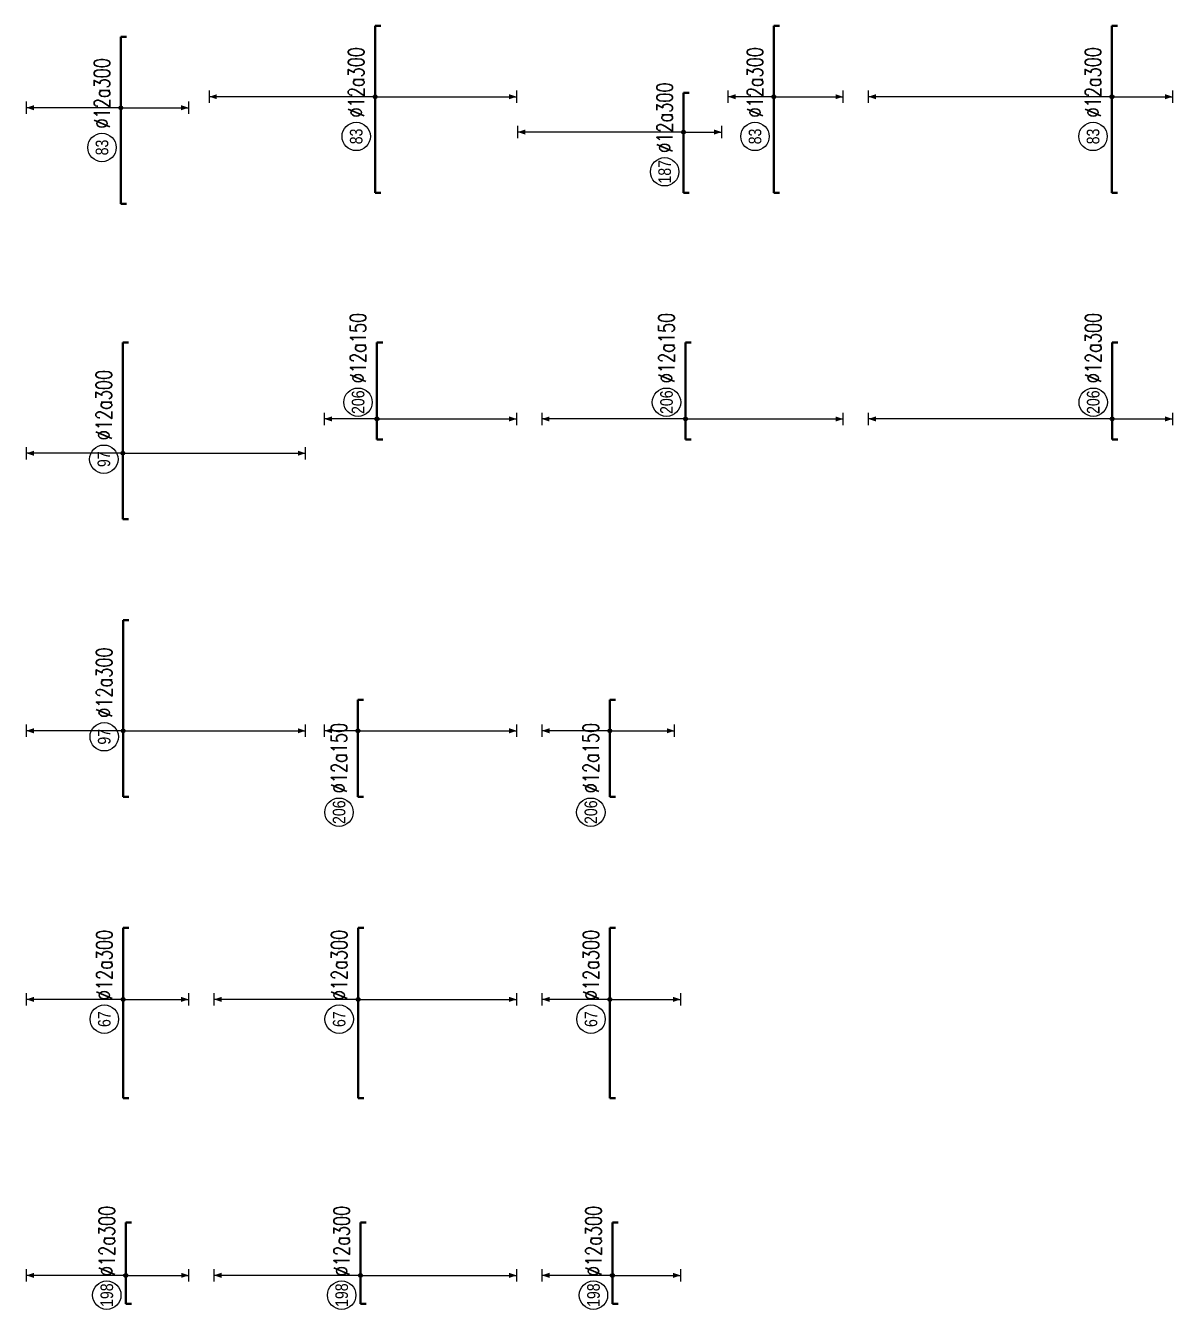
# Model space of a CAD drawing. Header units: millimetres. Extents: x -247377 to 927516, y -864259 to 155594.
# Drawn here: x 138399 to 174789, y -366150 to -325450 of the extents above; entities that cross this region are included whole.
import ezdxf
from ezdxf.enums import TextEntityAlignment as Align

# ---------------------------------------------------------------- set-up
doc = ezdxf.new("R2010")
doc.units = ezdxf.units.MM
doc.header["$MEASUREMENT"] = 0
for name, color, linetype, lineweight in [('NDC_S_DIM', 1, 'Continuous', 15), ('NDC_S_REBAR', 4, 'Continuous', 35), ('NDC_S_VN TEXT', 7, 'Continuous', 20)]:
    doc.layers.add(name, color=color, linetype=linetype, lineweight=lineweight)
doc.styles.add('ARIAL', font='arial.ttf', dxfattribs={"width": 0.8})
doc.styles.add('NDC_EN TXT', font='romans.shx', dxfattribs={"width": 0.8})

# ---------------------------------------------------------------- blocks, each defined once
blk = doc.blocks.new('*U375')
h = blk.add_hatch(color=6)
edge = h.paths.add_edge_path()
edge.add_arc((-2.99, 0), 0.3, 0, 360)
at = {"layer": 'NDC_S_DIM', "color": 8}
for q in [(-2.99, 15.76), (-2.99, -9.99)]:
    blk.add_line((-2.99, 0), q, dxfattribs=at)
for points in [[(-3.99, 15.76, 0.2, 0.2, 0), (-1.99, 15.76, 0, 0, 0)], [(-3.99, -9.99, 0.2, 0.2, 0), (-1.99, -9.99, 0, 0, 0)]]:
    blk.add_lwpolyline(points, format="xyseb", dxfattribs=at)
at = {"layer": 'NDC_S_DIM'}
blk.add_circle((-6.13, 3), 2.25, dxfattribs=at)
at = {"layer": 'NDC_S_DIM', "color": 6}
blk.add_circle((-2.99, 0), 0.3, dxfattribs=at)
at = {"layer": 'NDC_S_DIM', "color": 8}
for points in [[(-3.39, 14.56), (-2.99, 15.76), (-2.59, 14.56)], [(-3.39, -8.79), (-2.99, -9.99), (-2.59, -8.79)]]:
    blk.add_solid(points, dxfattribs=at)
at = {"layer": 'NDC_S_REBAR'}
for p, q in [((0, 0), (-7.48, 0)), ((-7.48, 0), (-7.48, -0.9)), ((0, 0), (5.37, 0)), ((5.37, 0), (5.37, -0.9)), ((-7.48, -0.9), (-7.48, -0.9)), ((5.37, -0.9), (5.37, -0.9))]:
    blk.add_line(p, q, dxfattribs=at)
at = {"layer": 'NDC_S_VN TEXT', "color": 3, "style": 'NDC_EN TXT', "width": 0.75}
blk.add_attdef('DKT', (-3.13, 1.75), '', height=2.5, dxfattribs=at)
at = {"layer": 'NDC_S_VN TEXT', "style": 'ARIAL', "width": 0.8}
blk.add_attdef('KHT', text='', height=2, dxfattribs=at).set_placement((-6.13, 3), align=Align.MIDDLE_CENTER)
blk = doc.blocks.new('*U376')
h = blk.add_hatch(color=6)
edge = h.paths.add_edge_path()
edge.add_arc((-2.99, 0), 0.3, 0, 360)
at = {"layer": 'NDC_S_DIM', "color": 8}
for q in [(-2.99, 15.37), (-2.99, -10.38)]:
    blk.add_line((-2.99, 0), q, dxfattribs=at)
for points in [[(-3.99, 15.37, 0.2, 0.2, 0), (-1.99, 15.37, 0, 0, 0)], [(-3.99, -10.38, 0.2, 0.2, 0), (-1.99, -10.38, 0, 0, 0)]]:
    blk.add_lwpolyline(points, format="xyseb", dxfattribs=at)
at = {"layer": 'NDC_S_DIM'}
blk.add_circle((-6.13, 3), 2.25, dxfattribs=at)
at = {"layer": 'NDC_S_DIM', "color": 6}
blk.add_circle((-2.99, 0), 0.3, dxfattribs=at)
at = {"layer": 'NDC_S_DIM', "color": 8}
for points in [[(-3.39, 14.17), (-2.99, 15.37), (-2.59, 14.17)], [(-3.39, -9.18), (-2.99, -10.38), (-2.59, -9.18)]]:
    blk.add_solid(points, dxfattribs=at)
at = {"layer": 'NDC_S_REBAR'}
for p, q in [((0, 0), (-18.63, 0)), ((-18.63, 0), (-18.63, -0.9)), ((0, 0), (8.37, 0)), ((8.37, 0), (8.37, -0.9)), ((-18.63, -0.9), (-18.63, -0.9)), ((8.37, -0.9), (8.37, -0.9))]:
    blk.add_line(p, q, dxfattribs=at)
at = {"layer": 'NDC_S_VN TEXT', "color": 3, "style": 'NDC_EN TXT', "width": 0.75}
blk.add_attdef('DKT', (-3.13, 1.75), '', height=2.5, dxfattribs=at)
at = {"layer": 'NDC_S_VN TEXT', "style": 'ARIAL', "width": 0.8}
blk.add_attdef('KHT', text='', height=2, dxfattribs=at).set_placement((-6.13, 3), align=Align.MIDDLE_CENTER)
blk = doc.blocks.new('*U378')
h = blk.add_hatch(color=6)
edge = h.paths.add_edge_path()
edge.add_arc((-2.99, 0), 0.3, 0, 360)
at = {"layer": 'NDC_S_DIM', "color": 8}
for q in [(-2.99, 15.29), (-2.99, -28.96)]:
    blk.add_line((-2.99, 0), q, dxfattribs=at)
for points in [[(-3.99, 15.29, 0.2, 0.2, 0), (-1.99, 15.29, 0, 0, 0)], [(-3.99, -28.96, 0.2, 0.2, 0), (-1.99, -28.96, 0, 0, 0)]]:
    blk.add_lwpolyline(points, format="xyseb", dxfattribs=at)
at = {"layer": 'NDC_S_DIM'}
blk.add_circle((-3.94, 3), 2.25, dxfattribs=at)
at = {"layer": 'NDC_S_DIM', "color": 6}
blk.add_circle((-2.99, 0), 0.3, dxfattribs=at)
at = {"layer": 'NDC_S_DIM', "color": 8}
for points in [[(-3.39, 14.09), (-2.99, 15.29), (-2.59, 14.09)], [(-3.39, -27.76), (-2.99, -28.96), (-2.59, -27.76)]]:
    blk.add_solid(points, dxfattribs=at)
at = {"layer": 'NDC_S_REBAR'}
for p, q in [((0, 0), (-13.46, 0)), ((-13.46, 0), (-13.46, -0.9)), ((0, 0), (14.54, 0)), ((14.54, 0), (14.54, -0.9)), ((-13.46, -0.9), (-13.46, -0.9)), ((14.54, -0.9), (14.54, -0.9))]:
    blk.add_line(p, q, dxfattribs=at)
at = {"layer": 'NDC_S_VN TEXT', "color": 3, "style": 'NDC_EN TXT', "width": 0.75}
blk.add_attdef('DKT', (-0.94, 1.75), '', height=2.5, dxfattribs=at)
at = {"layer": 'NDC_S_VN TEXT', "style": 'ARIAL', "width": 0.8}
blk.add_attdef('KHT', text='', height=2, dxfattribs=at).set_placement((-3.94, 3), align=Align.MIDDLE_CENTER)
blk = doc.blocks.new('*U377')
h = blk.add_hatch(color=6)
edge = h.paths.add_edge_path()
edge.add_arc((-2.99, 0), 0.3, 0, 360)
at = {"layer": 'NDC_S_DIM', "color": 8}
for q in [(-2.99, 15.35), (-2.99, -28.9)]:
    blk.add_line((-2.99, 0), q, dxfattribs=at)
for points in [[(-3.99, 15.35, 0.2, 0.2, 0), (-1.99, 15.35, 0, 0, 0)], [(-3.99, -28.9, 0.2, 0.2, 0), (-1.99, -28.9, 0, 0, 0)]]:
    blk.add_lwpolyline(points, format="xyseb", dxfattribs=at)
at = {"layer": 'NDC_S_DIM'}
blk.add_circle((-3.94, 3), 2.25, dxfattribs=at)
at = {"layer": 'NDC_S_DIM', "color": 6}
blk.add_circle((-2.99, 0), 0.3, dxfattribs=at)
at = {"layer": 'NDC_S_DIM', "color": 8}
for points in [[(-3.39, 14.15), (-2.99, 15.35), (-2.59, 14.15)], [(-3.39, -27.7), (-2.99, -28.9), (-2.59, -27.7)]]:
    blk.add_solid(points, dxfattribs=at)
at = {"layer": 'NDC_S_REBAR'}
for p, q in [((0, 0), (-13.46, 0)), ((-13.46, 0), (-13.46, -0.9)), ((0, 0), (14.54, 0)), ((14.54, 0), (14.54, -0.9)), ((-13.46, -0.9), (-13.46, -0.9)), ((14.54, -0.9), (14.54, -0.9))]:
    blk.add_line(p, q, dxfattribs=at)
at = {"layer": 'NDC_S_VN TEXT', "color": 3, "style": 'NDC_EN TXT', "width": 0.75}
blk.add_attdef('DKT', (-0.94, 1.75), '', height=2.5, dxfattribs=at)
at = {"layer": 'NDC_S_VN TEXT', "style": 'ARIAL', "width": 0.8}
blk.add_attdef('KHT', text='', height=2, dxfattribs=at).set_placement((-3.94, 3), align=Align.MIDDLE_CENTER)
blk = doc.blocks.new('*U379')
h = blk.add_hatch(color=6)
edge = h.paths.add_edge_path()
edge.add_arc((-2.99, 0), 0.3, 0, 360)
at = {"layer": 'NDC_S_DIM', "color": 8}
for q in [(-2.99, 15), (-2.99, -10.75)]:
    blk.add_line((-2.99, 0), q, dxfattribs=at)
for points in [[(-3.99, 15, 0.2, 0.2, 0), (-1.99, 15, 0, 0, 0)], [(-3.99, -10.75, 0.2, 0.2, 0), (-1.99, -10.75, 0, 0, 0)]]:
    blk.add_lwpolyline(points, format="xyseb", dxfattribs=at)
at = {"layer": 'NDC_S_DIM'}
blk.add_circle((-9.29, 3), 2.25, dxfattribs=at)
at = {"layer": 'NDC_S_DIM', "color": 6}
blk.add_circle((-2.99, 0), 0.3, dxfattribs=at)
at = {"layer": 'NDC_S_DIM', "color": 8}
for points in [[(-3.39, 13.8), (-2.99, 15), (-2.59, 13.8)], [(-3.39, -9.55), (-2.99, -10.75), (-2.59, -9.55)]]:
    blk.add_solid(points, dxfattribs=at)
at = {"layer": 'NDC_S_REBAR'}
for p, q in [((0, 0), (-18.23, 0)), ((-18.23, 0), (-18.23, -0.9)), ((0, 0), (8.27, 0)), ((8.27, 0), (8.27, -0.9)), ((-18.23, -0.9), (-18.23, -0.9)), ((8.27, -0.9), (8.27, -0.9))]:
    blk.add_line(p, q, dxfattribs=at)
at = {"layer": 'NDC_S_VN TEXT', "color": 3, "style": 'NDC_EN TXT', "width": 0.75}
blk.add_attdef('DKT', (-6.29, 1.75), '', height=2.5, dxfattribs=at)
at = {"layer": 'NDC_S_VN TEXT', "style": 'ARIAL', "width": 0.8}
blk.add_attdef('KHT', text='', height=2, dxfattribs=at).set_placement((-9.29, 3), align=Align.MIDDLE_CENTER)
blk = doc.blocks.new('*U382')
h = blk.add_hatch(color=6)
edge = h.paths.add_edge_path()
edge.add_arc((-2.99, 0), 0.3, 0, 360)
at = {"layer": 'NDC_S_DIM', "color": 8}
for q in [(-2.99, 23.25), (-2.99, -24.75)]:
    blk.add_line((-2.99, 0), q, dxfattribs=at)
for points in [[(-3.99, 23.25, 0.2, 0.2, 0), (-1.99, 23.25, 0, 0, 0)], [(-3.99, -24.75, 0.2, 0.2, 0), (-1.99, -24.75, 0, 0, 0)]]:
    blk.add_lwpolyline(points, format="xyseb", dxfattribs=at)
at = {"layer": 'NDC_S_DIM'}
blk.add_circle((-6.13, 3), 2.25, dxfattribs=at)
at = {"layer": 'NDC_S_DIM', "color": 6}
blk.add_circle((-2.99, 0), 0.3, dxfattribs=at)
at = {"layer": 'NDC_S_DIM', "color": 8}
for points in [[(-3.39, 22.05), (-2.99, 23.25), (-2.59, 22.05)], [(-3.39, -23.55), (-2.99, -24.75), (-2.59, -23.55)]]:
    blk.add_solid(points, dxfattribs=at)
at = {"layer": 'NDC_S_REBAR'}
for p, q in [((0, 0), (-7.48, 0)), ((-7.48, 0), (-7.48, -0.9)), ((0, 0), (5.37, 0)), ((5.37, 0), (5.37, -0.9)), ((-7.48, -0.9), (-7.48, -0.9)), ((5.37, -0.9), (5.37, -0.9))]:
    blk.add_line(p, q, dxfattribs=at)
at = {"layer": 'NDC_S_VN TEXT', "color": 3, "style": 'NDC_EN TXT', "width": 0.75}
blk.add_attdef('DKT', (-3.13, 1.75), '', height=2.5, dxfattribs=at)
at = {"layer": 'NDC_S_VN TEXT', "style": 'ARIAL', "width": 0.8}
blk.add_attdef('KHT', text='', height=2, dxfattribs=at).set_placement((-6.13, 3), align=Align.MIDDLE_CENTER)
blk = doc.blocks.new('*U381')
h = blk.add_hatch(color=6)
edge = h.paths.add_edge_path()
edge.add_arc((-2.99, 0), 0.3, 0, 360)
at = {"layer": 'NDC_S_DIM', "color": 8}
for q in [(-2.99, 22.85), (-2.99, -25.15)]:
    blk.add_line((-2.99, 0), q, dxfattribs=at)
for points in [[(-3.99, 22.85, 0.2, 0.2, 0), (-1.99, 22.85, 0, 0, 0)], [(-3.99, -25.15, 0.2, 0.2, 0), (-1.99, -25.15, 0, 0, 0)]]:
    blk.add_lwpolyline(points, format="xyseb", dxfattribs=at)
at = {"layer": 'NDC_S_DIM'}
blk.add_circle((-6.13, 3), 2.25, dxfattribs=at)
at = {"layer": 'NDC_S_DIM', "color": 6}
blk.add_circle((-2.99, 0), 0.3, dxfattribs=at)
at = {"layer": 'NDC_S_DIM', "color": 8}
for points in [[(-3.39, 21.65), (-2.99, 22.85), (-2.59, 21.65)], [(-3.39, -23.95), (-2.99, -25.15), (-2.59, -23.95)]]:
    blk.add_solid(points, dxfattribs=at)
at = {"layer": 'NDC_S_REBAR'}
for p, q in [((0, 0), (-18.63, 0)), ((-18.63, 0), (-18.63, -0.9)), ((0, 0), (8.37, 0)), ((8.37, 0), (8.37, -0.9)), ((-18.63, -0.9), (-18.63, -0.9)), ((8.37, -0.9), (8.37, -0.9))]:
    blk.add_line(p, q, dxfattribs=at)
at = {"layer": 'NDC_S_VN TEXT', "color": 3, "style": 'NDC_EN TXT', "width": 0.75}
blk.add_attdef('DKT', (-3.13, 1.75), '', height=2.5, dxfattribs=at)
at = {"layer": 'NDC_S_VN TEXT', "style": 'ARIAL', "width": 0.8}
blk.add_attdef('KHT', text='', height=2, dxfattribs=at).set_placement((-6.13, 3), align=Align.MIDDLE_CENTER)
blk = doc.blocks.new('*U383')
h = blk.add_hatch(color=6)
edge = h.paths.add_edge_path()
edge.add_arc((-2.99, 0), 0.3, 0, 360)
at = {"layer": 'NDC_S_DIM', "color": 8}
for q in [(-2.99, 5.33), (-2.99, -25.17)]:
    blk.add_line((-2.99, 0), q, dxfattribs=at)
for points in [[(-3.99, 5.33, 0.2, 0.2, 0), (-1.99, 5.33, 0, 0, 0)], [(-3.99, -25.17, 0.2, 0.2, 0), (-1.99, -25.17, 0, 0, 0)]]:
    blk.add_lwpolyline(points, format="xyseb", dxfattribs=at)
at = {"layer": 'NDC_S_DIM'}
blk.add_circle((-15.9, 3), 2.25, dxfattribs=at)
at = {"layer": 'NDC_S_DIM', "color": 6}
blk.add_circle((-2.99, 0), 0.3, dxfattribs=at)
at = {"layer": 'NDC_S_DIM', "color": 8}
for points in [[(-3.39, 4.13), (-2.99, 5.33), (-2.59, 4.13)], [(-3.39, -23.97), (-2.99, -25.17), (-2.59, -23.97)]]:
    blk.add_solid(points, dxfattribs=at)
at = {"layer": 'NDC_S_REBAR'}
for p, q in [((0, 0), (-13.46, 0)), ((-13.46, 0), (-13.46, -0.9)), ((0, 0), (1.89, 0)), ((1.89, 0), (1.89, -0.9)), ((-13.46, -0.9), (-13.46, -0.9)), ((1.89, -0.9), (1.89, -0.9))]:
    blk.add_line(p, q, dxfattribs=at)
at = {"layer": 'NDC_S_VN TEXT', "color": 3, "style": 'NDC_EN TXT', "width": 0.75}
blk.add_attdef('DKT', (-12.9, 1.75), '', height=2.5, dxfattribs=at)
at = {"layer": 'NDC_S_VN TEXT', "style": 'ARIAL', "width": 0.8}
blk.add_attdef('KHT', text='', height=2, dxfattribs=at).set_placement((-15.9, 3), align=Align.MIDDLE_CENTER)
blk = doc.blocks.new('*U384')
h = blk.add_hatch(color=6)
edge = h.paths.add_edge_path()
edge.add_arc((-2.99, 0), 0.3, 0, 360)
at = {"layer": 'NDC_S_DIM', "color": 8}
for q in [(-2.99, 11.17), (-2.99, -10.83)]:
    blk.add_line((-2.99, 0), q, dxfattribs=at)
for points in [[(-3.99, 11.17, 0.2, 0.2, 0), (-1.99, 11.17, 0, 0, 0)], [(-3.99, -10.83, 0.2, 0.2, 0), (-1.99, -10.83, 0, 0, 0)]]:
    blk.add_lwpolyline(points, format="xyseb", dxfattribs=at)
at = {"layer": 'NDC_S_DIM'}
blk.add_circle((-6.13, 3), 2.25, dxfattribs=at)
at = {"layer": 'NDC_S_DIM', "color": 6}
blk.add_circle((-2.99, 0), 0.3, dxfattribs=at)
at = {"layer": 'NDC_S_DIM', "color": 8}
for points in [[(-3.39, 9.97), (-2.99, 11.17), (-2.59, 9.97)], [(-3.39, -9.63), (-2.99, -10.83), (-2.59, -9.63)]]:
    blk.add_solid(points, dxfattribs=at)
at = {"layer": 'NDC_S_REBAR'}
for p, q in [((0, 0), (-7.48, 0)), ((-7.48, 0), (-7.48, -0.9)), ((0, 0), (5.37, 0)), ((5.37, 0), (5.37, -0.9)), ((-7.48, -0.9), (-7.48, -0.9)), ((5.37, -0.9), (5.37, -0.9))]:
    blk.add_line(p, q, dxfattribs=at)
at = {"layer": 'NDC_S_VN TEXT', "color": 3, "style": 'NDC_EN TXT', "width": 0.75}
blk.add_attdef('DKT', (-3.13, 1.75), '', height=2.5, dxfattribs=at)
at = {"layer": 'NDC_S_VN TEXT', "style": 'ARIAL', "width": 0.8}
blk.add_attdef('KHT', text='', height=2, dxfattribs=at).set_placement((-6.13, 3), align=Align.MIDDLE_CENTER)
blk = doc.blocks.new('*U385')
h = blk.add_hatch(color=6)
edge = h.paths.add_edge_path()
edge.add_arc((-2.99, 0), 0.3, 0, 360)
at = {"layer": 'NDC_S_DIM', "color": 8}
for q in [(-2.99, 10.77), (-2.99, -11.23)]:
    blk.add_line((-2.99, 0), q, dxfattribs=at)
for points in [[(-3.99, 10.77, 0.2, 0.2, 0), (-1.99, 10.77, 0, 0, 0)], [(-3.99, -11.23, 0.2, 0.2, 0), (-1.99, -11.23, 0, 0, 0)]]:
    blk.add_lwpolyline(points, format="xyseb", dxfattribs=at)
at = {"layer": 'NDC_S_DIM'}
blk.add_circle((-6.13, 3), 2.25, dxfattribs=at)
at = {"layer": 'NDC_S_DIM', "color": 6}
blk.add_circle((-2.99, 0), 0.3, dxfattribs=at)
at = {"layer": 'NDC_S_DIM', "color": 8}
for points in [[(-3.39, 9.57), (-2.99, 10.77), (-2.59, 9.57)], [(-3.39, -10.03), (-2.99, -11.23), (-2.59, -10.03)]]:
    blk.add_solid(points, dxfattribs=at)
at = {"layer": 'NDC_S_REBAR'}
for p, q in [((0, 0), (-18.63, 0)), ((-18.63, 0), (-18.63, -0.9)), ((0, 0), (8.37, 0)), ((8.37, 0), (8.37, -0.9)), ((-18.63, -0.9), (-18.63, -0.9)), ((8.37, -0.9), (8.37, -0.9))]:
    blk.add_line(p, q, dxfattribs=at)
at = {"layer": 'NDC_S_VN TEXT', "color": 3, "style": 'NDC_EN TXT', "width": 0.75}
blk.add_attdef('DKT', (-3.13, 1.75), '', height=2.5, dxfattribs=at)
at = {"layer": 'NDC_S_VN TEXT', "style": 'ARIAL', "width": 0.8}
blk.add_attdef('KHT', text='', height=2, dxfattribs=at).set_placement((-6.13, 3), align=Align.MIDDLE_CENTER)
blk = doc.blocks.new('*U386')
h = blk.add_hatch(color=6)
edge = h.paths.add_edge_path()
edge.add_arc((-2.99, 0), 0.3, 0, 360)
at = {"layer": 'NDC_S_DIM', "color": 8}
for q in [(-2.99, 10.75), (-2.99, -10.25)]:
    blk.add_line((-2.99, 0), q, dxfattribs=at)
for points in [[(-3.99, 10.75, 0.2, 0.2, 0), (-1.99, 10.75, 0, 0, 0)], [(-3.99, -10.25, 0.2, 0.2, 0), (-1.99, -10.25, 0, 0, 0)]]:
    blk.add_lwpolyline(points, format="xyseb", dxfattribs=at)
at = {"layer": 'NDC_S_DIM'}
blk.add_circle((-15.9, 3), 2.25, dxfattribs=at)
at = {"layer": 'NDC_S_DIM', "color": 6}
blk.add_circle((-2.99, 0), 0.3, dxfattribs=at)
at = {"layer": 'NDC_S_DIM', "color": 8}
for points in [[(-3.39, 9.55), (-2.99, 10.75), (-2.59, 9.55)], [(-3.39, -9.05), (-2.99, -10.25), (-2.59, -9.05)]]:
    blk.add_solid(points, dxfattribs=at)
at = {"layer": 'NDC_S_REBAR'}
for p, q in [((0, 0), (-13.46, 0)), ((-13.46, 0), (-13.46, -0.9)), ((0, 0), (1.89, 0)), ((1.89, 0), (1.89, -0.9)), ((-13.46, -0.9), (-13.46, -0.9)), ((1.89, -0.9), (1.89, -0.9))]:
    blk.add_line(p, q, dxfattribs=at)
at = {"layer": 'NDC_S_VN TEXT', "color": 3, "style": 'NDC_EN TXT', "width": 0.75}
blk.add_attdef('DKT', (-12.9, 1.75), '', height=2.5, dxfattribs=at)
at = {"layer": 'NDC_S_VN TEXT', "style": 'ARIAL', "width": 0.8}
blk.add_attdef('KHT', text='', height=2, dxfattribs=at).set_placement((-15.9, 3), align=Align.MIDDLE_CENTER)
blk = doc.blocks.new('*U394')
h = blk.add_hatch(color=6)
edge = h.paths.add_edge_path()
edge.add_arc((-2.99, 0), 0.3, 0, 360)
at = {"layer": 'NDC_S_DIM', "color": 8}
for q in [(-2.99, 26.3), (-2.99, -22.45)]:
    blk.add_line((-2.99, 0), q, dxfattribs=at)
for points in [[(-3.99, 26.3, 0.2, 0.2, 0), (-1.99, 26.3, 0, 0, 0)], [(-3.99, -22.45, 0.2, 0.2, 0), (-1.99, -22.45, 0, 0, 0)]]:
    blk.add_lwpolyline(points, format="xyseb", dxfattribs=at)
at = {"layer": 'NDC_S_DIM'}
blk.add_circle((-9.29, 3), 2.25, dxfattribs=at)
at = {"layer": 'NDC_S_DIM', "color": 6}
blk.add_circle((-2.99, 0), 0.3, dxfattribs=at)
at = {"layer": 'NDC_S_DIM', "color": 8}
for points in [[(-3.39, 25.1), (-2.99, 26.3), (-2.59, 25.1)], [(-3.39, -21.25), (-2.99, -22.45), (-2.59, -21.25)]]:
    blk.add_solid(points, dxfattribs=at)
at = {"layer": 'NDC_S_REBAR'}
for p, q in [((0, 0), (-18.23, 0)), ((-18.23, 0), (-18.23, -0.9)), ((0, 0), (8.27, 0)), ((8.27, 0), (8.27, -0.9)), ((-18.23, -0.9), (-18.23, -0.9)), ((8.27, -0.9), (8.27, -0.9))]:
    blk.add_line(p, q, dxfattribs=at)
at = {"layer": 'NDC_S_VN TEXT', "color": 3, "style": 'NDC_EN TXT', "width": 0.75}
blk.add_attdef('DKT', (-6.29, 1.75), '', height=2.5, dxfattribs=at)
at = {"layer": 'NDC_S_VN TEXT', "style": 'ARIAL', "width": 0.8}
blk.add_attdef('KHT', text='', height=2, dxfattribs=at).set_placement((-9.29, 3), align=Align.MIDDLE_CENTER)
blk = doc.blocks.new('*U395')
h = blk.add_hatch(color=6)
edge = h.paths.add_edge_path()
edge.add_arc((2.44, 0), 0.3, 0, 360)
at = {"layer": 'NDC_S_DIM', "color": 8}
for q in [(2.44, 8.35), (2.44, -22.15)]:
    blk.add_line((2.44, 0), q, dxfattribs=at)
for points in [[(1.44, 8.35, 0.2, 0.2, 0), (3.44, 8.35, 0, 0, 0)], [(1.44, -22.15, 0.2, 0.2, 0), (3.44, -22.15, 0, 0, 0)]]:
    blk.add_lwpolyline(points, format="xyseb", dxfattribs=at)
at = {"layer": 'NDC_S_DIM'}
blk.add_circle((5.1, 3), 2.25, dxfattribs=at)
at = {"layer": 'NDC_S_DIM', "color": 6}
blk.add_circle((2.44, 0), 0.3, dxfattribs=at)
at = {"layer": 'NDC_S_DIM', "color": 8}
for points in [[(2.04, 7.15), (2.44, 8.35), (2.84, 7.15)], [(2.04, -20.95), (2.44, -22.15), (2.84, -20.95)]]:
    blk.add_solid(points, dxfattribs=at)
at = {"layer": 'NDC_S_REBAR'}
for p, q in [((0, 0), (-0.81, 0)), ((-0.81, 0), (-0.81, -0.9)), ((0, 0), (14.54, 0)), ((14.54, 0), (14.54, -0.9)), ((-0.81, -0.9), (-0.81, -0.9)), ((14.54, -0.9), (14.54, -0.9))]:
    blk.add_line(p, q, dxfattribs=at)
at = {"layer": 'NDC_S_VN TEXT', "color": 3, "style": 'NDC_EN TXT', "width": 0.75}
blk.add_attdef('DKT', (8.1, 1.75), '', height=2.5, dxfattribs=at)
at = {"layer": 'NDC_S_VN TEXT', "style": 'ARIAL', "width": 0.8}
blk.add_attdef('KHT', text='', height=2, dxfattribs=at).set_placement((5.1, 3), align=Align.MIDDLE_CENTER)
blk = doc.blocks.new('*U401')
h = blk.add_hatch(color=6)
edge = h.paths.add_edge_path()
edge.add_arc((-2.99, 0), 0.3, 0, 360)
at = {"layer": 'NDC_S_DIM', "color": 8}
for q in [(-2.99, 26.3), (-2.99, -6.05)]:
    blk.add_line((-2.99, 0), q, dxfattribs=at)
for points in [[(-3.99, 26.3, 0.2, 0.2, 0), (-1.99, 26.3, 0, 0, 0)], [(-3.99, -6.05, 0.2, 0.2, 0), (-1.99, -6.05, 0, 0, 0)]]:
    blk.add_lwpolyline(points, format="xyseb", dxfattribs=at)
at = {"layer": 'NDC_S_DIM'}
blk.add_circle((-9.29, 3), 2.25, dxfattribs=at)
at = {"layer": 'NDC_S_DIM', "color": 6}
blk.add_circle((-2.99, 0), 0.3, dxfattribs=at)
at = {"layer": 'NDC_S_DIM', "color": 8}
for points in [[(-3.39, 25.1), (-2.99, 26.3), (-2.59, 25.1)], [(-3.39, -4.85), (-2.99, -6.05), (-2.59, -4.85)]]:
    blk.add_solid(points, dxfattribs=at)
at = {"layer": 'NDC_S_REBAR'}
for p, q in [((0, 0), (-12.62, 0)), ((-12.62, 0), (-12.62, -0.9)), ((0, 0), (3.23, 0)), ((3.23, 0), (3.23, -0.9)), ((-12.62, -0.9), (-12.62, -0.9)), ((3.23, -0.9), (3.23, -0.9))]:
    blk.add_line(p, q, dxfattribs=at)
at = {"layer": 'NDC_S_VN TEXT', "color": 3, "style": 'NDC_EN TXT', "width": 0.75}
blk.add_attdef('DKT', (-6.29, 1.75), '', height=2.5, dxfattribs=at)
at = {"layer": 'NDC_S_VN TEXT', "style": 'ARIAL', "width": 0.8}
blk.add_attdef('KHT', text='', height=2, dxfattribs=at).set_placement((-9.29, 3), align=Align.MIDDLE_CENTER)
blk = doc.blocks.new('*U400')
h = blk.add_hatch(color=6)
edge = h.paths.add_edge_path()
edge.add_arc((2.44, 0), 0.3, 0, 360)
at = {"layer": 'NDC_S_DIM', "color": 8}
for q in [(2.44, 22.75), (2.44, -25)]:
    blk.add_line((2.44, 0), q, dxfattribs=at)
for points in [[(1.44, 22.75, 0.2, 0.2, 0), (3.44, 22.75, 0, 0, 0)], [(1.44, -25, 0.2, 0.2, 0), (3.44, -25, 0, 0, 0)]]:
    blk.add_lwpolyline(points, format="xyseb", dxfattribs=at)
at = {"layer": 'NDC_S_DIM'}
blk.add_circle((5.1, 3), 2.25, dxfattribs=at)
at = {"layer": 'NDC_S_DIM', "color": 6}
blk.add_circle((2.44, 0), 0.3, dxfattribs=at)
at = {"layer": 'NDC_S_DIM', "color": 8}
for points in [[(2.04, 21.55), (2.44, 22.75), (2.84, 21.55)], [(2.04, -23.8), (2.44, -25), (2.84, -23.8)]]:
    blk.add_solid(points, dxfattribs=at)
at = {"layer": 'NDC_S_REBAR'}
for p, q in [((0, 0), (-0.81, 0)), ((-0.81, 0), (-0.81, -0.9)), ((0, 0), (14.54, 0)), ((14.54, 0), (14.54, -0.9)), ((-0.81, -0.9), (-0.81, -0.9)), ((14.54, -0.9), (14.54, -0.9))]:
    blk.add_line(p, q, dxfattribs=at)
at = {"layer": 'NDC_S_VN TEXT', "color": 3, "style": 'NDC_EN TXT', "width": 0.75}
blk.add_attdef('DKT', (8.1, 1.75), '', height=2.5, dxfattribs=at)
at = {"layer": 'NDC_S_VN TEXT', "style": 'ARIAL', "width": 0.8}
blk.add_attdef('KHT', text='', height=2, dxfattribs=at).set_placement((5.1, 3), align=Align.MIDDLE_CENTER)
blk = doc.blocks.new('*U409')
h = blk.add_hatch(color=6)
edge = h.paths.add_edge_path()
edge.add_arc((-2.99, 0), 0.3, 0, 360)
at = {"layer": 'NDC_S_DIM', "color": 8}
for q in [(-2.99, 7.28), (-2.99, -10.97)]:
    blk.add_line((-2.99, 0), q, dxfattribs=at)
for points in [[(-3.99, 7.28, 0.2, 0.2, 0), (-1.99, 7.28, 0, 0, 0)], [(-3.99, -10.97, 0.2, 0.2, 0), (-1.99, -10.97, 0, 0, 0)]]:
    blk.add_lwpolyline(points, format="xyseb", dxfattribs=at)
at = {"layer": 'NDC_S_DIM'}
blk.add_circle((-9.29, 3), 2.25, dxfattribs=at)
at = {"layer": 'NDC_S_DIM', "color": 6}
blk.add_circle((-2.99, 0), 0.3, dxfattribs=at)
at = {"layer": 'NDC_S_DIM', "color": 8}
for points in [[(-3.39, 6.08), (-2.99, 7.28), (-2.59, 6.08)], [(-3.39, -9.77), (-2.99, -10.97), (-2.59, -9.77)]]:
    blk.add_solid(points, dxfattribs=at)
at = {"layer": 'NDC_S_REBAR'}
for p, q in [((0, 0), (-18.23, 0)), ((-18.23, 0), (-18.23, -0.9)), ((0, 0), (8.27, 0)), ((8.27, 0), (8.27, -0.9)), ((-18.23, -0.9), (-18.23, -0.9)), ((8.27, -0.9), (8.27, -0.9))]:
    blk.add_line(p, q, dxfattribs=at)
at = {"layer": 'NDC_S_VN TEXT', "color": 3, "style": 'NDC_EN TXT', "width": 0.75}
blk.add_attdef('DKT', (-6.29, 1.75), '', height=2.5, dxfattribs=at)
at = {"layer": 'NDC_S_VN TEXT', "style": 'ARIAL', "width": 0.8}
blk.add_attdef('KHT', text='', height=2, dxfattribs=at).set_placement((-9.29, 3), align=Align.MIDDLE_CENTER)
blk = doc.blocks.new('*U412')
h = blk.add_hatch(color=6)
edge = h.paths.add_edge_path()
edge.add_arc((2.44, 0), 0.3, 0, 360)
at = {"layer": 'NDC_S_DIM', "color": 8}
for q in [(2.44, 38.65), (2.44, -9.6)]:
    blk.add_line((2.44, 0), q, dxfattribs=at)
for points in [[(1.44, 38.65, 0.2, 0.2, 0), (3.44, 38.65, 0, 0, 0)], [(1.44, -9.6, 0.2, 0.2, 0), (3.44, -9.6, 0, 0, 0)]]:
    blk.add_lwpolyline(points, format="xyseb", dxfattribs=at)
at = {"layer": 'NDC_S_DIM'}
blk.add_circle((5.1, 3), 2.25, dxfattribs=at)
at = {"layer": 'NDC_S_DIM', "color": 6}
blk.add_circle((2.44, 0), 0.3, dxfattribs=at)
at = {"layer": 'NDC_S_DIM', "color": 8}
for points in [[(2.04, 37.45), (2.44, 38.65), (2.84, 37.45)], [(2.04, -8.4), (2.44, -9.6), (2.84, -8.4)]]:
    blk.add_solid(points, dxfattribs=at)
at = {"layer": 'NDC_S_REBAR'}
for p, q in [((0, 0), (-0.81, 0)), ((-0.81, 0), (-0.81, -0.9)), ((0, 0), (14.54, 0)), ((14.54, 0), (14.54, -0.9)), ((-0.81, -0.9), (-0.81, -0.9)), ((14.54, -0.9), (14.54, -0.9))]:
    blk.add_line(p, q, dxfattribs=at)
at = {"layer": 'NDC_S_VN TEXT', "color": 3, "style": 'NDC_EN TXT', "width": 0.75}
blk.add_attdef('DKT', (8.1, 1.75), '', height=2.5, dxfattribs=at)
at = {"layer": 'NDC_S_VN TEXT', "style": 'ARIAL', "width": 0.8}
blk.add_attdef('KHT', text='', height=2, dxfattribs=at).set_placement((5.1, 3), align=Align.MIDDLE_CENTER)
blk = doc.blocks.new('*U413')
h = blk.add_hatch(color=6)
edge = h.paths.add_edge_path()
edge.add_arc((-2.99, 0), 0.3, 0, 360)
at = {"layer": 'NDC_S_DIM', "color": 8}
for q in [(-2.99, 38.62), (-2.99, -9.63)]:
    blk.add_line((-2.99, 0), q, dxfattribs=at)
for points in [[(-3.99, 38.62, 0.2, 0.2, 0), (-1.99, 38.62, 0, 0, 0)], [(-3.99, -9.63, 0.2, 0.2, 0), (-1.99, -9.63, 0, 0, 0)]]:
    blk.add_lwpolyline(points, format="xyseb", dxfattribs=at)
at = {"layer": 'NDC_S_DIM'}
blk.add_circle((-9.29, 3), 2.25, dxfattribs=at)
at = {"layer": 'NDC_S_DIM', "color": 6}
blk.add_circle((-2.99, 0), 0.3, dxfattribs=at)
at = {"layer": 'NDC_S_DIM', "color": 8}
for points in [[(-3.39, 37.42), (-2.99, 38.62), (-2.59, 37.42)], [(-3.39, -8.43), (-2.99, -9.63), (-2.59, -8.43)]]:
    blk.add_solid(points, dxfattribs=at)
at = {"layer": 'NDC_S_REBAR'}
for p, q in [((0, 0), (-18.23, 0)), ((-18.23, 0), (-18.23, -0.9)), ((0, 0), (8.27, 0)), ((8.27, 0), (8.27, -0.9)), ((-18.23, -0.9), (-18.23, -0.9)), ((8.27, -0.9), (8.27, -0.9))]:
    blk.add_line(p, q, dxfattribs=at)
at = {"layer": 'NDC_S_VN TEXT', "color": 3, "style": 'NDC_EN TXT', "width": 0.75}
blk.add_attdef('DKT', (-6.29, 1.75), '', height=2.5, dxfattribs=at)
at = {"layer": 'NDC_S_VN TEXT', "style": 'ARIAL', "width": 0.8}
blk.add_attdef('KHT', text='', height=2, dxfattribs=at).set_placement((-9.29, 3), align=Align.MIDDLE_CENTER)

msp = doc.modelspace()

# ---------------------------------------------------------------- block references
at = {"xscale": 200, "yscale": 200, "zscale": 200, "rotation": 90}
for name, p, values in [('*U394', (149479.1, -327104.4), {'KHT': '83', 'DKT': '%%C12a300'}), ('*U409', (162124.3, -327104.4), {'KHT': '83', 'DKT': '%%C12a300'}), ('*U413', (172843, -327104.4), {'KHT': '83', 'DKT': '%%C12a300'}), ('*U379', (141418, -327454.4), {'KHT': '83', 'DKT': '%%C12a300'}), ('*U401', (159258.7, -328225.5), {'KHT': '187', 'DKT': '%%C12a300'}), ('*U395', (149538.6, -338408.3), {'KHT': '206', 'DKT': '%%C12a150'}), ('*U400', (159318.2, -338408.3), {'KHT': '206', 'DKT': '%%C12a150'}), ('*U412', (172848.2, -338408.3), {'KHT': '206', 'DKT': '%%C12a300'}), ('*U378', (141477.5, -338408.3), {'KHT': '97', 'DKT': '%%C12a300'}), ('*U377', (141488.6, -347208.3), {'KHT': '97', 'DKT': '%%C12a300'}), ('*U383', (148935.4, -347208.3), {'KHT': '206', 'DKT': '%%C12a150'}), ('*U386', (156919.8, -347208.3), {'KHT': '206', 'DKT': '%%C12a150'}), ('*U376', (141492.3, -355724.4), {'KHT': '67', 'DKT': '%%C12a300'}), ('*U381', (148939.2, -355724.4), {'KHT': '67', 'DKT': '%%C12a300'}), ('*U385', (156923.6, -355724.4), {'KHT': '67', 'DKT': '%%C12a300'}), ('*U375', (141571.4, -364474.4), {'KHT': '198', 'DKT': '%%C12a300'}), ('*U382', (149018.3, -364474.4), {'KHT': '198', 'DKT': '%%C12a300'}), ('*U384', (157002.7, -364474.4), {'KHT': '198', 'DKT': '%%C12a300'})]:
    msp.add_blockref(name, p, dxfattribs=at).add_auto_attribs(values)

doc.saveas('drawing.dxf')
